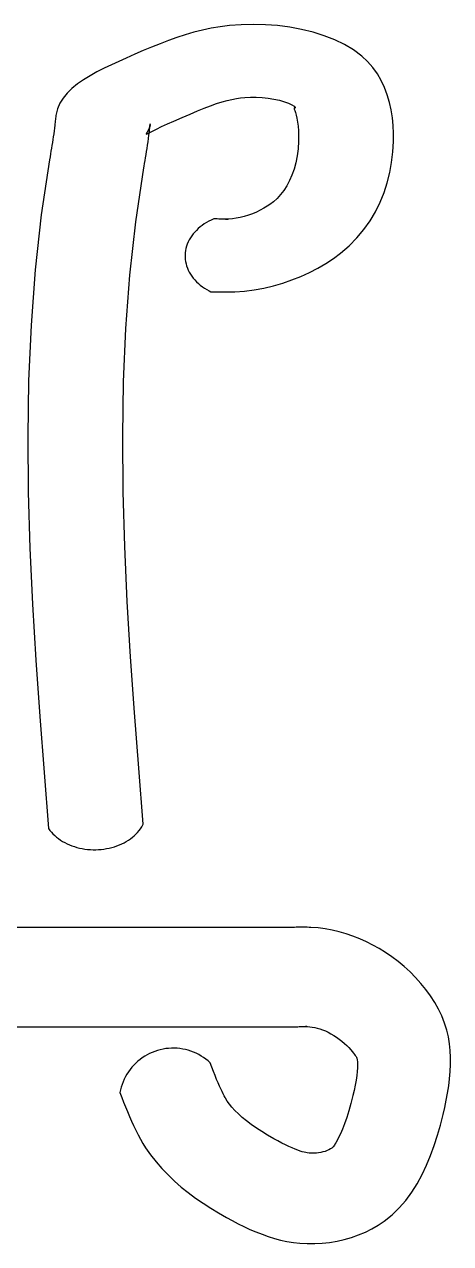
# Model space of a CAD drawing. Extents: x -2.65 to 2.61, y -1.31 to 1.34.
# Drawn here: x -1.019 to -0.794, y 0.622 to 1.265 of the extents above; entities that cross this region are included whole.
import ezdxf

# ---------------------------------------------------------------- set-up
doc = ezdxf.new("R2010")
doc.units = 0
doc.layers.add('2', color=7, linetype='CONTINUOUS')

msp = doc.modelspace()

# ---------------------------------------------------------------- linework, layer by layer
at = {"layer": '2', "color": 7, "linetype": 'CONTINUOUS', "flags": 128}
msp.add_lwpolyline([(-0.92041, 1.123985), (-0.919365, 1.123961), (-0.91832, 1.123938), (-0.917275, 1.123917), (-0.91623, 1.1239), (-0.915185, 1.123886), (-0.914139, 1.123877), (-0.913094, 1.123874), (-0.912049, 1.123878), (-0.911003, 1.12389), (-0.909957, 1.123912), (-0.908912, 1.123943), (-0.907866, 1.123985), (-0.90272, 1.124364), (-0.897591, 1.125022), (-0.892502, 1.125946), (-0.887474, 1.127125), (-0.88253, 1.128548), (-0.877692, 1.130202), (-0.872981, 1.132075), (-0.86842, 1.134157), (-0.86403, 1.136435), (-0.859835, 1.138897), (-0.855856, 1.141531), (-0.852114, 1.144327), (-0.847562, 1.14825), (-0.843453, 1.152414), (-0.839775, 1.156801), (-0.836518, 1.161392), (-0.83367, 1.166169), (-0.83122, 1.171112), (-0.829156, 1.176202), (-0.827467, 1.181422), (-0.826142, 1.186751), (-0.82517, 1.192172), (-0.824539, 1.197665), (-0.824239, 1.203212), (-0.824226, 1.207373), (-0.82441, 1.211533), (-0.824807, 1.215667), (-0.825435, 1.219756), (-0.826313, 1.223777), (-0.827459, 1.227707), (-0.828891, 1.231526), (-0.830626, 1.235211), (-0.832683, 1.238741), (-0.835079, 1.242094), (-0.837834, 1.245247), (-0.840964, 1.248179), (-0.845207, 1.251369), (-0.849949, 1.254214), (-0.855124, 1.256717), (-0.86067, 1.258881), (-0.866521, 1.260707), (-0.872614, 1.262197), (-0.878885, 1.263355), (-0.885268, 1.264183), (-0.891701, 1.264683), (-0.898119, 1.264857), (-0.904458, 1.264708), (-0.910653, 1.264238), (-0.915516, 1.263628), (-0.920261, 1.262825), (-0.924905, 1.26184), (-0.929466, 1.260689), (-0.93396, 1.259385), (-0.938405, 1.257941), (-0.942819, 1.256371), (-0.947217, 1.254689), (-0.951618, 1.252908), (-0.95604, 1.251041), (-0.960498, 1.249104), (-0.965011, 1.247108), (-0.968918, 1.245361), (-0.972829, 1.243569), (-0.976693, 1.241719), (-0.980462, 1.239798), (-0.984085, 1.237793), (-0.987515, 1.235692), (-0.990701, 1.233482), (-0.993594, 1.231149), (-0.996144, 1.228682), (-0.998303, 1.226067), (-1.000021, 1.223291), (-1.001249, 1.220342), (-1.001452, 1.219658), (-1.00163, 1.218966), (-1.001787, 1.218266), (-1.001925, 1.217559), (-1.002045, 1.216847), (-1.002152, 1.21613), (-1.002248, 1.215409), (-1.002334, 1.214685), (-1.002414, 1.213959), (-1.002491, 1.213232), (-1.002566, 1.212504), (-1.002643, 1.211777), (-1.002818, 1.210238), (-1.003009, 1.208705), (-1.003215, 1.207177), (-1.003434, 1.205654), (-1.003664, 1.204135), (-1.003903, 1.20262), (-1.004149, 1.201108), (-1.004401, 1.199599), (-1.004657, 1.198092), (-1.004915, 1.196586), (-1.005174, 1.195081), (-1.00543, 1.193576), (-1.009751, 1.164584), (-1.012956, 1.135493), (-1.015146, 1.106311), (-1.016424, 1.077049), (-1.01689, 1.047715), (-1.016646, 1.018317), (-1.015794, 0.988866), (-1.014434, 0.95937), (-1.012668, 0.929837), (-1.010598, 0.900278), (-1.008326, 0.870701), (-1.005951, 0.841115), (-1.005232, 0.840154), (-1.004449, 0.839223), (-1.003603, 0.838326), (-1.002698, 0.837463), (-1.001734, 0.836638), (-1.000716, 0.835853), (-0.999646, 0.83511), (-0.998527, 0.834411), (-0.997361, 0.833758), (-0.996153, 0.833153), (-0.994905, 0.832597), (-0.993621, 0.832092), (-0.992304, 0.83164), (-0.990958, 0.831241), (-0.989587, 0.830896), (-0.988194, 0.830607), (-0.986784, 0.830375), (-0.985359, 0.8302), (-0.983925, 0.830082), (-0.982485, 0.830022), (-0.981042, 0.830019), (-0.979601, 0.830075), (-0.978166, 0.830189), (-0.976741, 0.83036), (-0.97533, 0.830589), (-0.973935, 0.830874), (-0.972563, 0.831214), (-0.971215, 0.831609), (-0.969896, 0.832058), (-0.968609, 0.832559), (-0.967359, 0.833111), (-0.966147, 0.833713), (-0.964979, 0.834363), (-0.963856, 0.835059), (-0.962782, 0.835799), (-0.96176, 0.836581), (-0.960793, 0.837403), (-0.959883, 0.838263), (-0.959033, 0.839158), (-0.958245, 0.840086), (-0.957521, 0.841045), (-0.956864, 0.842031), (-0.956275, 0.843043), (-0.956046, 0.843478), (-0.958412, 0.872964), (-0.96067, 0.902341), (-0.962721, 0.931599), (-0.964465, 0.960729), (-0.965806, 0.98972), (-0.966647, 1.018562), (-0.966891, 1.047959), (-0.966428, 1.07658), (-0.965195, 1.104562), (-0.963077, 1.132767), (-0.959991, 1.16078), (-0.955755, 1.189208), (-0.955598, 1.190089), (-0.955344, 1.191566), (-0.955085, 1.19308), (-0.954821, 1.194632), (-0.954556, 1.196221), (-0.95429, 1.197848), (-0.954027, 1.199514), (-0.953768, 1.201219), (-0.953517, 1.202964), (-0.953275, 1.204748), (-0.953046, 1.206571), (-0.952832, 1.208434), (-0.95273, 1.2094), (-0.952648, 1.210188), (-0.952576, 1.210869), (-0.952513, 1.21144), (-0.952457, 1.2119), (-0.952408, 1.212248), (-0.95237, 1.212481), (-0.952405, 1.212196), (-0.952499, 1.211809), (-0.952397, 1.211592), (-0.953147, 1.209575), (-0.953919, 1.208112), (-0.954437, 1.207265), (-0.9545, 1.206989), (-0.954, 1.20719), (-0.952908, 1.207767), (-0.951242, 1.208631), (-0.949047, 1.209716), (-0.946381, 1.210974), (-0.943301, 1.212377), (-0.939861, 1.213913), (-0.935551, 1.215818), (-0.931417, 1.217614), (-0.927539, 1.219247), (-0.923913, 1.220708), (-0.920534, 1.221989), (-0.917394, 1.223089), (-0.914486, 1.22401), (-0.911794, 1.22476), (-0.909297, 1.225352), (-0.906962, 1.2258), (-0.904747, 1.226122), (-0.902597, 1.226332), (-0.899546, 1.226486), (-0.89659, 1.226467), (-0.893467, 1.226299), (-0.890299, 1.22597), (-0.887206, 1.225484), (-0.884302, 1.224854), (-0.881696, 1.224111), (-0.879488, 1.223297), (-0.877764, 1.222473), (-0.87659, 1.221713), (-0.87599, 1.221103), (-0.875937, 1.22073), (-0.876496, 1.220892), (-0.876598, 1.220693), (-0.876509, 1.220253), (-0.876262, 1.219519), (-0.87591, 1.218463), (-0.875507, 1.21708), (-0.875105, 1.215384), (-0.874746, 1.213401), (-0.874462, 1.211163), (-0.874274, 1.208708), (-0.874198, 1.206074), (-0.874239, 1.203299), (-0.874496, 1.199263), (-0.874977, 1.195547), (-0.875675, 1.191992), (-0.87658, 1.188625), (-0.87768, 1.185466), (-0.878958, 1.182532), (-0.880397, 1.179837), (-0.881976, 1.177387), (-0.883679, 1.17518), (-0.885492, 1.173207), (-0.887409, 1.171451), (-0.889438, 1.169884), (-0.890719, 1.169062), (-0.892479, 1.167989), (-0.894385, 1.166955), (-0.896409, 1.165983), (-0.898519, 1.165095), (-0.900681, 1.164309), (-0.902858, 1.163638), (-0.905012, 1.163093), (-0.907104, 1.162679), (-0.909096, 1.162399), (-0.910952, 1.162247), (-0.912639, 1.162217), (-0.91153, 1.162298), (-0.911894, 1.16229), (-0.912319, 1.162285), (-0.912805, 1.162282), (-0.913353, 1.162281), (-0.913963, 1.162284), (-0.914635, 1.162291), (-0.915369, 1.162302), (-0.916165, 1.162316), (-0.917024, 1.162333), (-0.917944, 1.162353), (-0.918927, 1.162376), (-0.920239, 1.16179), (-0.921508, 1.161153), (-0.922733, 1.160466), (-0.923909, 1.15973), (-0.925034, 1.158948), (-0.926103, 1.158122), (-0.927115, 1.157254), (-0.928067, 1.156347), (-0.928955, 1.155403), (-0.929777, 1.154424), (-0.930532, 1.153413), (-0.931217, 1.152374), (-0.93183, 1.151308), (-0.93237, 1.150219), (-0.932835, 1.14911), (-0.933224, 1.147984), (-0.933535, 1.146844), (-0.933768, 1.145692), (-0.933923, 1.144533), (-0.933998, 1.14337), (-0.933994, 1.142205), (-0.933911, 1.141041), (-0.933748, 1.139883), (-0.933507, 1.138733), (-0.933188, 1.137594), (-0.932791, 1.136469), (-0.932318, 1.135362), (-0.931771, 1.134275), (-0.931151, 1.133212), (-0.930458, 1.132176), (-0.929696, 1.131168), (-0.928867, 1.130193), (-0.927972, 1.129252), (-0.927014, 1.128349), (-0.925997, 1.127485), (-0.924921, 1.126663), (-0.923791, 1.125886), (-0.92261, 1.125155), (-0.921381, 1.124473), (-0.92041, 1.123985)], close=True, dxfattribs=at).dxf.unprotected_set("ltscale", 0)
msp.add_lwpolyline([(-1.024678, 0.736745), (-1.009895, 0.736742), (-0.995113, 0.736738), (-0.980332, 0.736731), (-0.965548, 0.736721), (-0.961518, 0.736718), (-0.957485, 0.736715), (-0.95345, 0.736712), (-0.949413, 0.73671), (-0.945374, 0.736708), (-0.941333, 0.736706), (-0.93729, 0.736706), (-0.933245, 0.736706), (-0.929197, 0.736708), (-0.925147, 0.736711), (-0.921095, 0.736715), (-0.917049, 0.736721), (-0.915271, 0.736725), (-0.913499, 0.736728), (-0.911734, 0.736731), (-0.909974, 0.736734), (-0.908221, 0.736737), (-0.906474, 0.736738), (-0.904734, 0.736739), (-0.902999, 0.736739), (-0.901271, 0.736737), (-0.899549, 0.736734), (-0.897833, 0.736729), (-0.896113, 0.736722), (-0.894691, 0.736715), (-0.893247, 0.736706), (-0.89178, 0.736698), (-0.89029, 0.73669), (-0.888778, 0.736682), (-0.887242, 0.736677), (-0.885684, 0.736674), (-0.884102, 0.736675), (-0.882498, 0.73668), (-0.880871, 0.73669), (-0.879221, 0.736706), (-0.8776, 0.736728), (-0.876553, 0.736746), (-0.875576, 0.736764), (-0.874669, 0.736781), (-0.87383, 0.736796), (-0.873061, 0.736807), (-0.872362, 0.736816), (-0.871733, 0.73682), (-0.871174, 0.736821), (-0.870685, 0.736819), (-0.870266, 0.736814), (-0.869918, 0.736807), (-0.870614, 0.736864), (-0.86947, 0.736847), (-0.868271, 0.736759), (-0.867017, 0.736595), (-0.865713, 0.736352), (-0.864362, 0.736026), (-0.862972, 0.735613), (-0.86155, 0.735111), (-0.860102, 0.73452), (-0.858639, 0.733839), (-0.857167, 0.733069), (-0.855696, 0.732212), (-0.854298, 0.731318), (-0.852783, 0.730248), (-0.851341, 0.729129), (-0.849996, 0.727984), (-0.848766, 0.72684), (-0.847669, 0.725724), (-0.846716, 0.724667), (-0.845913, 0.723699), (-0.845262, 0.722851), (-0.844755, 0.722154), (-0.84438, 0.721634), (-0.844113, 0.72131), (-0.843876, 0.720983), (-0.843691, 0.720673), (-0.843502, 0.720124), (-0.843335, 0.719307), (-0.843212, 0.71821), (-0.843159, 0.71683), (-0.843193, 0.715173), (-0.843328, 0.71325), (-0.843573, 0.711077), (-0.843933, 0.708669), (-0.844409, 0.706044), (-0.844996, 0.703217), (-0.84563, 0.700439), (-0.84666, 0.696318), (-0.847733, 0.692453), (-0.848837, 0.688887), (-0.849957, 0.685661), (-0.851065, 0.682817), (-0.852126, 0.680384), (-0.853098, 0.678382), (-0.853936, 0.676812), (-0.854594, 0.67565), (-0.855043, 0.674842), (-0.855281, 0.674303), (-0.855997, 0.673502), (-0.856278, 0.673174), (-0.856755, 0.672778), (-0.857413, 0.672347), (-0.858231, 0.671908), (-0.859182, 0.671487), (-0.860237, 0.671101), (-0.861362, 0.670768), (-0.862521, 0.670495), (-0.86368, 0.670288), (-0.864801, 0.670146), (-0.86872, 0.670148), (-0.869731, 0.67029), (-0.870395, 0.670443), (-0.871278, 0.670653), (-0.872274, 0.670925), (-0.873396, 0.671272), (-0.874655, 0.671704), (-0.876056, 0.672233), (-0.877598, 0.672869), (-0.87928, 0.673616), (-0.881097, 0.674479), (-0.883046, 0.67546), (-0.885121, 0.676559), (-0.887316, 0.677772), (-0.890574, 0.679658), (-0.893588, 0.681512), (-0.896439, 0.683383), (-0.89911, 0.68526), (-0.901586, 0.687135), (-0.903855, 0.688994), (-0.905904, 0.690826), (-0.907727, 0.692616), (-0.90932, 0.694351), (-0.910685, 0.696016), (-0.911828, 0.6976), (-0.912762, 0.699098), (-0.912875, 0.699383), (-0.913383, 0.700308), (-0.913942, 0.701382), (-0.914548, 0.702607), (-0.915197, 0.703986), (-0.915886, 0.705518), (-0.916613, 0.707202), (-0.917378, 0.709034), (-0.918179, 0.711012), (-0.919019, 0.713131), (-0.919901, 0.715388), (-0.920827, 0.717778), (-0.921909, 0.718719), (-0.923072, 0.719653), (-0.924282, 0.720524), (-0.925536, 0.72133), (-0.926831, 0.72207), (-0.928162, 0.722742), (-0.929527, 0.723342), (-0.930922, 0.723871), (-0.932342, 0.724325), (-0.933784, 0.724705), (-0.935244, 0.725009), (-0.936718, 0.725236), (-0.938201, 0.725385), (-0.939691, 0.725457), (-0.941182, 0.72545), (-0.942671, 0.725366), (-0.944153, 0.725203), (-0.945625, 0.724964), (-0.947082, 0.724647), (-0.948521, 0.724255), (-0.949937, 0.723788), (-0.951326, 0.723248), (-0.952686, 0.722636), (-0.954012, 0.721953), (-0.9553, 0.721202), (-0.956547, 0.720384), (-0.95775, 0.719502), (-0.958904, 0.718559), (-0.960008, 0.717556), (-0.961058, 0.716497), (-0.962051, 0.715385), (-0.962984, 0.714222), (-0.963856, 0.713012), (-0.964662, 0.711758), (-0.965402, 0.710463), (-0.966074, 0.709132), (-0.966674, 0.707767), (-0.967202, 0.706372), (-0.967657, 0.704952), (-0.968037, 0.70351), (-0.968342, 0.702042), (-0.967365, 0.699523), (-0.966383, 0.697008), (-0.965387, 0.694502), (-0.964372, 0.692009), (-0.963332, 0.689532), (-0.962259, 0.687076), (-0.961149, 0.684645), (-0.959993, 0.682244), (-0.958787, 0.679877), (-0.957523, 0.677548), (-0.956196, 0.67526), (-0.954798, 0.673019), (-0.952163, 0.669204), (-0.949307, 0.66554), (-0.946248, 0.662023), (-0.943002, 0.658649), (-0.939584, 0.655412), (-0.936012, 0.65231), (-0.9323, 0.649337), (-0.928466, 0.646488), (-0.924526, 0.643761), (-0.920496, 0.641149), (-0.916392, 0.638649), (-0.912231, 0.636257), (-0.909169, 0.63458), (-0.906084, 0.632968), (-0.902973, 0.631431), (-0.899835, 0.629981), (-0.896668, 0.628626), (-0.893469, 0.627379), (-0.890239, 0.626248), (-0.886974, 0.625244), (-0.883672, 0.624379), (-0.880333, 0.623661), (-0.876954, 0.623103), (-0.873534, 0.622713), (-0.869649, 0.622486), (-0.86573, 0.622484), (-0.861796, 0.622703), (-0.857867, 0.623142), (-0.853964, 0.623798), (-0.850106, 0.62467), (-0.846314, 0.625756), (-0.842607, 0.627054), (-0.839005, 0.628561), (-0.835529, 0.630276), (-0.832198, 0.632197), (-0.829032, 0.634322), (-0.824921, 0.637614), (-0.821152, 0.641265), (-0.817704, 0.645243), (-0.81456, 0.649517), (-0.8117, 0.654052), (-0.809106, 0.658818), (-0.806759, 0.663781), (-0.804641, 0.66891), (-0.802731, 0.674172), (-0.801013, 0.679535), (-0.799467, 0.684966), (-0.798074, 0.690433), (-0.79719, 0.694238), (-0.796386, 0.698041), (-0.795678, 0.701837), (-0.795081, 0.70562), (-0.79461, 0.709388), (-0.794281, 0.713136), (-0.794108, 0.716858), (-0.794109, 0.72055), (-0.794296, 0.724209), (-0.794687, 0.727829), (-0.795296, 0.731405), (-0.796139, 0.734935), (-0.797331, 0.738708), (-0.7988, 0.742411), (-0.80053, 0.746034), (-0.802505, 0.74957), (-0.804709, 0.75301), (-0.807124, 0.756343), (-0.809736, 0.759562), (-0.812527, 0.762658), (-0.815481, 0.765622), (-0.818583, 0.768445), (-0.821815, 0.771118), (-0.825162, 0.773632), (-0.828385, 0.775834), (-0.831688, 0.777885), (-0.835065, 0.77978), (-0.838509, 0.781514), (-0.842013, 0.783084), (-0.845573, 0.784483), (-0.849181, 0.785708), (-0.852831, 0.786755), (-0.856517, 0.787617), (-0.860233, 0.788292), (-0.863973, 0.788774), (-0.867729, 0.789059), (-0.868694, 0.7891), (-0.86966, 0.789129), (-0.870627, 0.789148), (-0.871594, 0.789157), (-0.872561, 0.789158), (-0.873529, 0.789153), (-0.874497, 0.789143), (-0.875465, 0.789128), (-0.876433, 0.789111), (-0.877402, 0.789093), (-0.87837, 0.789076), (-0.879338, 0.789059), (-0.880791, 0.78904), (-0.882242, 0.789026), (-0.883694, 0.789017), (-0.885145, 0.789013), (-0.886597, 0.789012), (-0.888048, 0.789015), (-0.889498, 0.78902), (-0.890949, 0.789027), (-0.8924, 0.789035), (-0.893851, 0.789044), (-0.895301, 0.789052), (-0.896752, 0.789059), (-0.898525, 0.789066), (-0.900299, 0.789072), (-0.902072, 0.789075), (-0.903846, 0.789077), (-0.905619, 0.789077), (-0.907393, 0.789076), (-0.909167, 0.789075), (-0.91094, 0.789072), (-0.912714, 0.789069), (-0.914488, 0.789066), (-0.916262, 0.789062), (-0.918036, 0.789059), (-0.922067, 0.789053), (-0.926098, 0.789049), (-0.930129, 0.789046), (-0.93416, 0.789044), (-0.938191, 0.789044), (-0.942222, 0.789044), (-0.946253, 0.789046), (-0.950284, 0.789048), (-0.954315, 0.78905), (-0.958346, 0.789053), (-0.962376, 0.789056), (-0.966407, 0.789059), (-0.981196, 0.789069), (-0.995986, 0.789076), (-1.010775, 0.78908), (-1.025565, 0.789083)], dxfattribs=at).dxf.unprotected_set("ltscale", 0)

doc.saveas('drawing.dxf')
